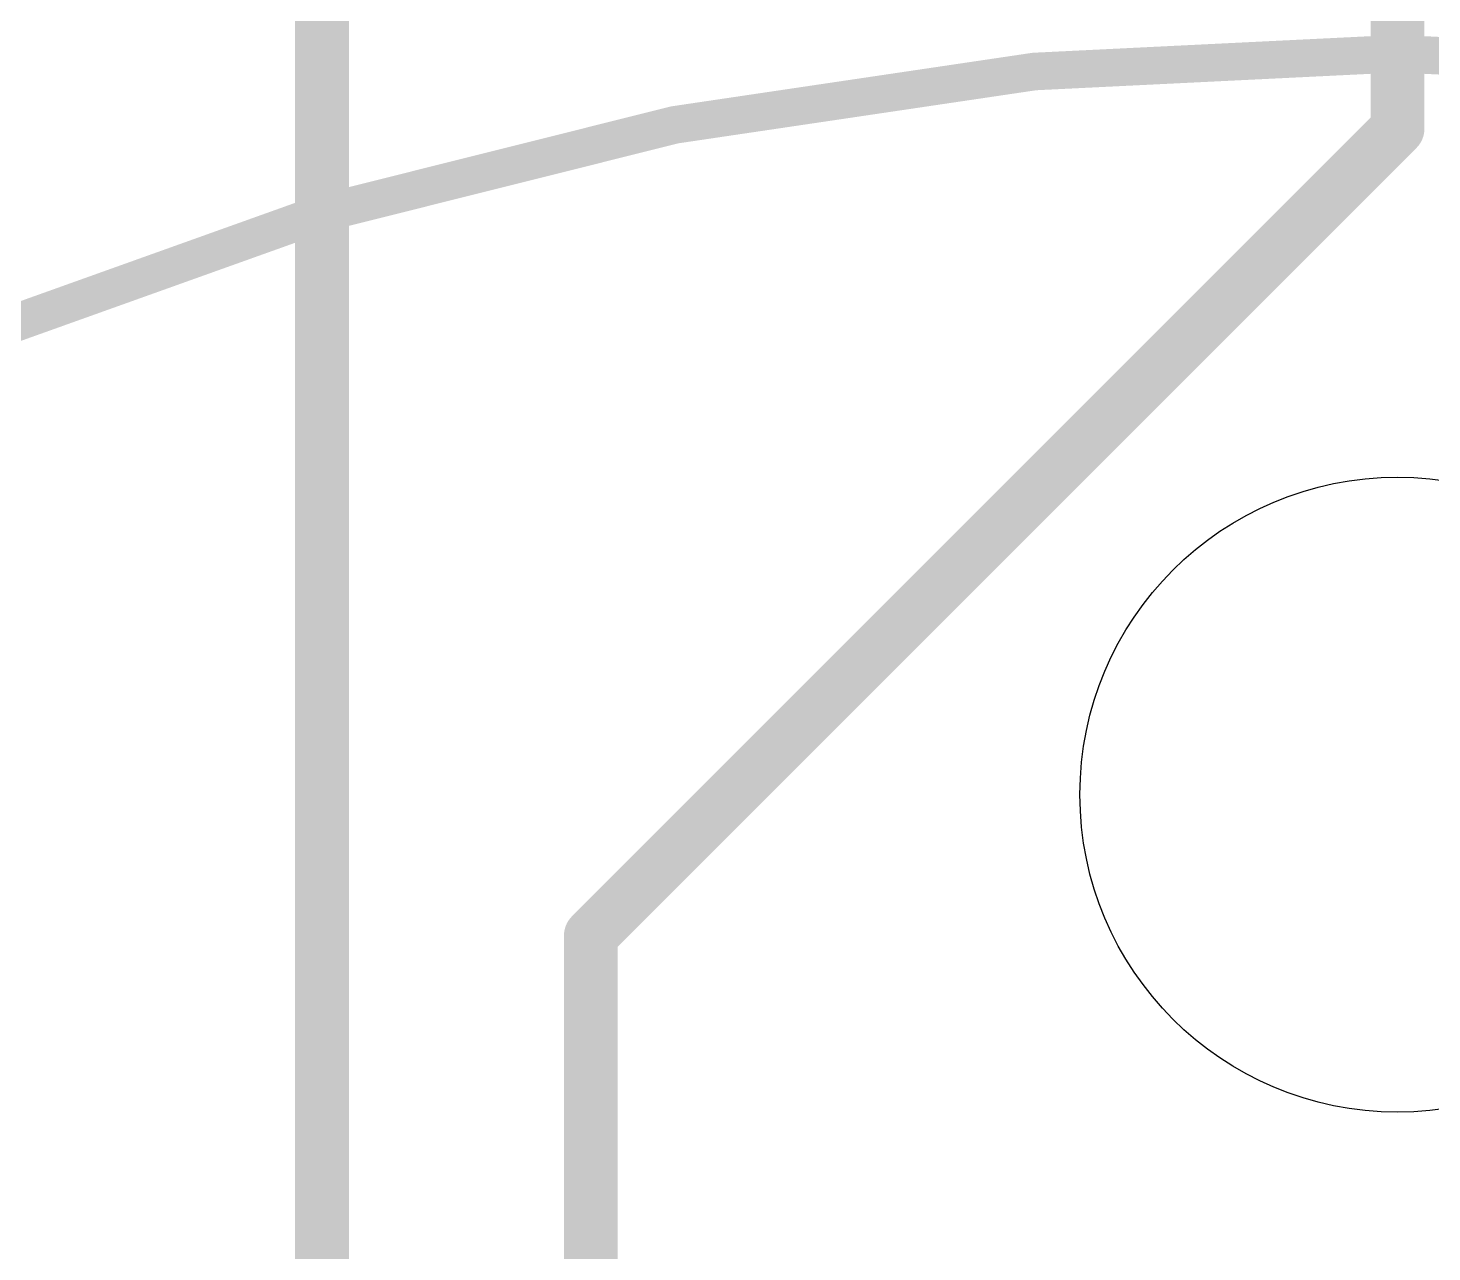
# Model space of a CAD drawing. Extents: x -24 to 84, y -14 to 41.
# Drawn here: x 13.85 to 20.48, y 28.35 to 34.13 of the extents above; entities that cross this region are included whole.
import ezdxf

# ---------------------------------------------------------------- set-up
doc = ezdxf.new("R2010")
doc.units = 0
for name, color, linetype in [('1', 12, 'CONTINUOUS'), ('16', 132, 'CONTINUOUS'), ('20', 53, 'CONTINUOUS'), ('22', 40, 'CONTINUOUS')]:
    doc.layers.add(name, color=color, linetype=linetype)

msp = doc.modelspace()

# ---------------------------------------------------------------- linework, layer by layer
at = {"layer": '1', "const_width": 0.254}
for points in [[(20.32, 39.37), (20.32, 33.655)], [(20.32, 33.655), (16.51, 29.845)], [(16.51, 29.845), (16.51, 22.86)]]:
    msp.add_lwpolyline(points, dxfattribs=at)
at = {"layer": '1', "const_width": 0.127}
for points in [[(20.3649, 33.6101, 1), (20.2751, 33.6999)], [(20.2565, 33.655, 1), (20.3835, 33.655)], [(16.5735, 29.845, 1), (16.4465, 29.845)], [(16.4651, 29.8899, 1), (16.5549, 29.8001)]]:
    msp.add_lwpolyline(points, format="xyb", dxfattribs=at)
at = {"layer": '16', "const_width": 0.254}
msp.add_lwpolyline([(15.24, 20.32), (15.24, 39.37)], dxfattribs=at)
at = {"layer": '20'}
msp.add_circle((20.32, 30.51), 1.5, dxfattribs=at)
at = {"layer": '22', "const_width": 0.1778}
msp.add_lwpolyline([(20.32, -0.99, 1), (20.32, 34.01, 1), (20.32, -0.99)], format="xyb", dxfattribs=at)

doc.saveas('drawing.dxf')
